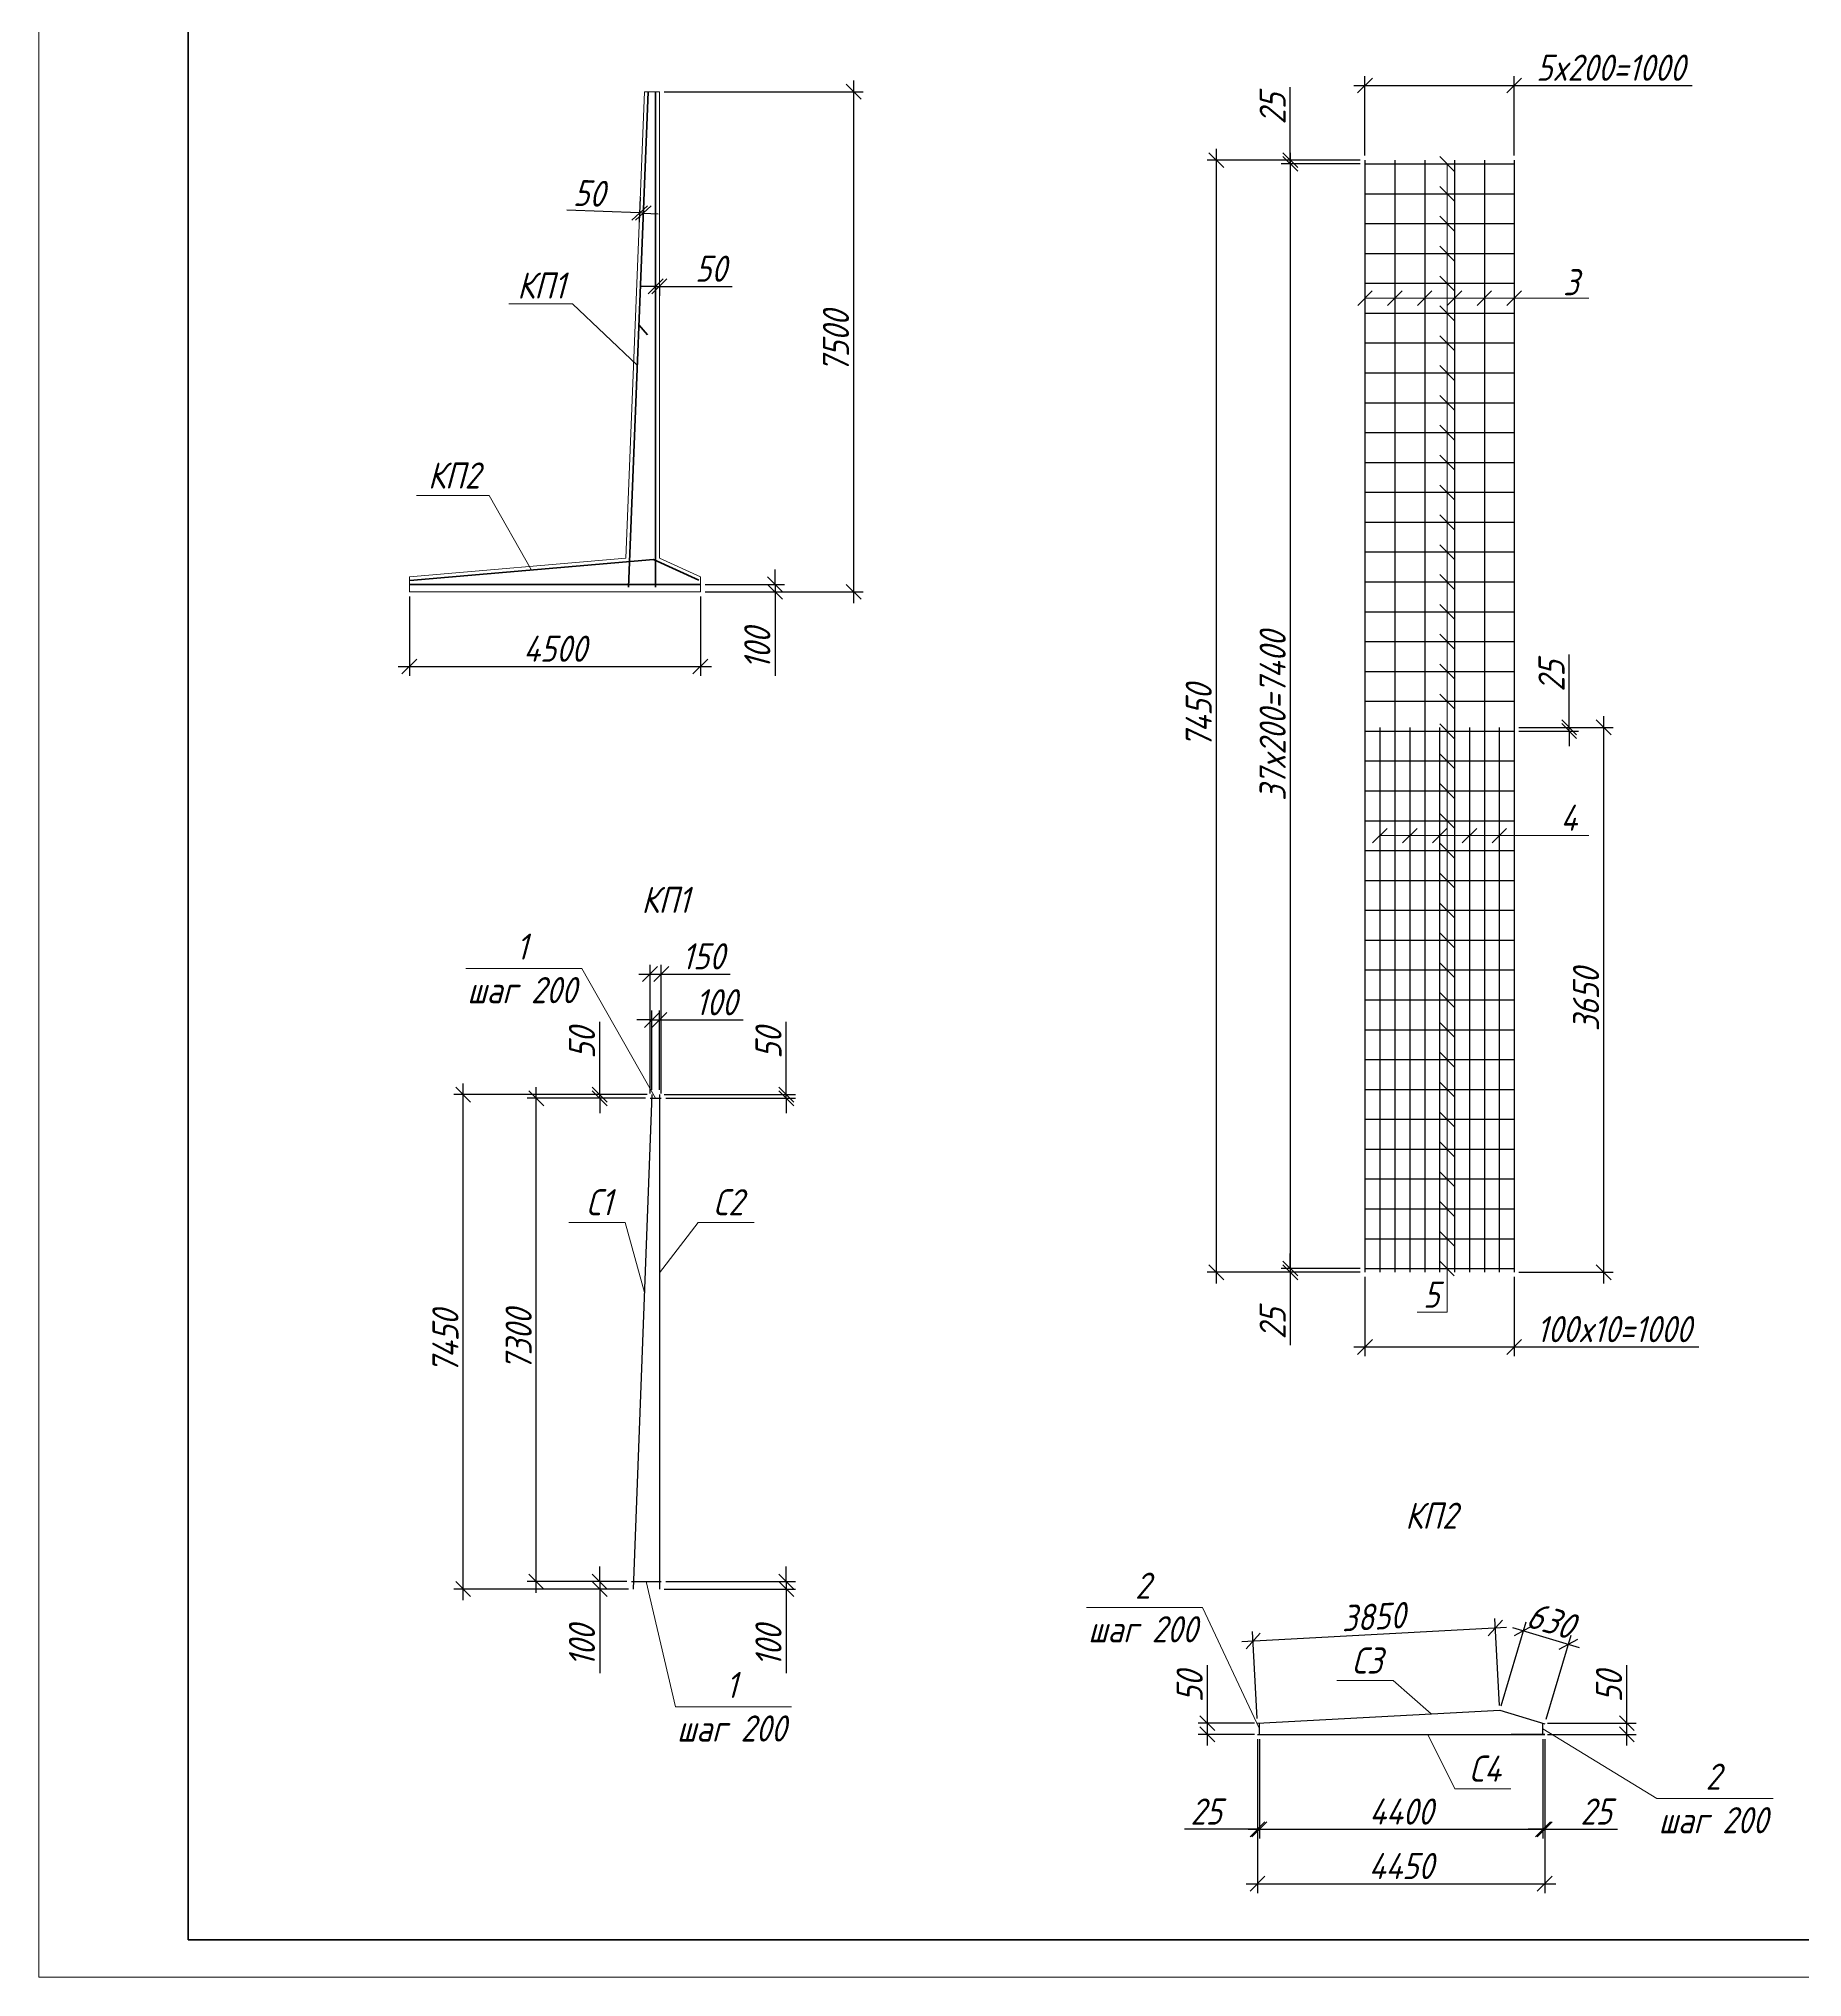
# Model space of a CAD drawing. Header units: millimetres. Extents: x -1004 to 900128, y -352756 to 107728.
# Drawn here: x 420851 to 444483, y 3717 to 29688 of the extents above; entities that cross this region are included whole.
import ezdxf

# ---------------------------------------------------------------- set-up
doc = ezdxf.new("R2010")
doc.units = ezdxf.units.MM
for name, color, linetype, lineweight in [('basic', 95, 'Continuous', 30), ('frame', 173, 'Continuous', 40), ('size', 45, 'Continuous', 20), ('text', 13, 'Continuous', 20), ('thick', 42, 'Continuous', 35), ('thin', 153, 'Continuous', 18)]:
    doc.layers.add(name, color=color, linetype=linetype, lineweight=lineweight)
doc.styles.add('Structures', font='isocpeur.ttf', dxfattribs={"width": 0.85, "oblique": 15})
doc.dimstyles.new('structures 3.5', dxfattribs={"dimtxt": 3.5, "dimasz": 2, "dimexe": 1.25, "dimexo": 0.625, "dimtad": 1, "dimtxsty": 'Structures', "dimblk": 'OBLIQUE', "dimcen": 2.5, "dimdle": 1.5, "dimadec": 0, "dimazin": 0, "dimtfac": 1, "dimtmove": 0, "dimatfit": 3, "dimfxl": 1, "dimarcsym": 0})
doc.dimstyles.new('structures 3.5 50', dxfattribs={"dimtxt": 3.5, "dimasz": 2, "dimexe": 1.25, "dimexo": 0.625, "dimtad": 1, "dimlfac": 0.5, "dimtxsty": 'Structures', "dimblk": 'OBLIQUE', "dimcen": 2.5, "dimdle": 1.5, "dimadec": 0, "dimazin": 0, "dimtfac": 1, "dimtmove": 0, "dimatfit": 3, "dimfxl": 1, "dimarcsym": 0})

# ---------------------------------------------------------------- blocks, each defined once
blk = doc.blocks.new('_Oblique')
at = {"color": 0, "linetype": 'ByBlock', "lineweight": -2}
blk.add_line((-0.5, -0.5), (0.5, 0.5), dxfattribs=at)
blk = doc.blocks.new('*D658')
at = {"layer": 'Defpoints', "color": 0, "transparency": 16777216}
for p in [(425818, 22278), (429718, 22278), (429718, 21278)]:
    blk.add_point(p, dxfattribs=at)
at = {"layer": 'size', "color": 0, "lineweight": -2, "transparency": 16777216}
for p, q in [((425818, 22216), (425818, 21153)), ((429718, 22216), (429718, 21153)), ((425668, 21278), (429868, 21278))]:
    blk.add_line(p, q, dxfattribs=at)
at = {"layer": 'size', "color": 0, "lineweight": -2, "transparency": 16777216, "xscale": 200, "yscale": 200, "zscale": 200, "rotation": 180}
blk.add_blockref('_Oblique', (425818, 21278), dxfattribs=at)
at = {"layer": 'size', "color": 0, "lineweight": -2, "transparency": 16777216, "xscale": 200, "yscale": 200, "zscale": 200}
blk.add_blockref('_Oblique', (429718, 21278), dxfattribs=at)
at = {"layer": 'size', "color": 0, "transparency": 16777216, "insert": (427768, 21516), "char_height": 350, "attachment_point": 5, "style": 'Structures'}
blk.add_mtext('4500', dxfattribs=at)
blk = doc.blocks.new('*D659')
at = {"layer": 'Defpoints', "color": 0, "transparency": 16777216}
for p in [(428914, 27630), (428964, 27628), (428903, 27354)]:
    blk.add_point(p, dxfattribs=at)
at = {"layer": 'size', "color": 0, "lineweight": -2, "transparency": 16777216}
for p, q in [((428911, 27568), (428898, 27229)), ((428961, 27566), (428948, 27227)), ((428903, 27354), (427928, 27393)), ((428953, 27352), (428903, 27354)), ((428953, 27352), (429153, 27344))]:
    blk.add_line(p, q, dxfattribs=at)
at = {"layer": 'size', "color": 0, "lineweight": -2, "transparency": 16777216, "xscale": 200, "yscale": 200, "zscale": 200}
for p, rotation in [((428903, 27354), 357.7093899573621), ((428953, 27352), 177.7093899573621)]:
    blk.add_blockref('_Oblique', p, dxfattribs=dict(at, rotation=rotation))
at = {"layer": 'size', "color": 0, "transparency": 16777216, "insert": (428225, 27618), "char_height": 350, "attachment_point": 5, "rotation": 357.7094, "style": 'Structures'}
blk.add_mtext('50', dxfattribs=at)
blk = doc.blocks.new('*D660')
at = {"layer": 'Defpoints', "color": 0, "transparency": 16777216}
for p in [(429718, 22378), (429718, 22278), (430718, 22278)]:
    blk.add_point(p, dxfattribs=at)
at = {"layer": 'size', "color": 0, "lineweight": -2, "transparency": 16777216}
for p, q in [((429780, 22378), (430843, 22378)), ((430718, 22378), (430718, 22578)), ((430718, 22378), (430718, 22278)), ((429780, 22278), (430843, 22278)), ((430718, 22278), (430718, 21154))]:
    blk.add_line(p, q, dxfattribs=at)
at = {"layer": 'size', "color": 0, "lineweight": -2, "transparency": 16777216, "xscale": 200, "yscale": 200, "zscale": 200}
for p, rotation in [((430718, 22378), 270), ((430718, 22278), 90)]:
    blk.add_blockref('_Oblique', p, dxfattribs=dict(at, rotation=rotation))
at = {"layer": 'size', "color": 0, "transparency": 16777216, "insert": (430480, 21516), "char_height": 350, "attachment_point": 5, "rotation": 90, "style": 'Structures'}
blk.add_mtext('100', dxfattribs=at)
blk = doc.blocks.new('*D661')
at = {"layer": 'Defpoints', "color": 0, "transparency": 16777216}
for p in [(429168, 28978), (431772, 28978), (429718, 22278)]:
    blk.add_point(p, dxfattribs=at)
at = {"layer": 'size', "color": 0, "lineweight": -2, "transparency": 16777216}
for p, q in [((431772, 22128), (431772, 29128)), ((429230, 28978), (431897, 28978)), ((429780, 22278), (431897, 22278))]:
    blk.add_line(p, q, dxfattribs=at)
at = {"layer": 'size', "color": 0, "lineweight": -2, "transparency": 16777216, "xscale": 200, "yscale": 200, "zscale": 200}
for p, rotation in [((431772, 28978), 90), ((431772, 22278), 270)]:
    blk.add_blockref('_Oblique', p, dxfattribs=dict(at, rotation=rotation))
at = {"layer": 'size', "color": 0, "transparency": 16777216, "insert": (431534, 25628), "char_height": 350, "attachment_point": 5, "rotation": 90, "style": 'Structures'}
blk.add_mtext('7500', dxfattribs=at)
blk = doc.blocks.new('*D662')
at = {"layer": 'Defpoints', "color": 0, "transparency": 16777216}
for p in [(429118, 26446), (429168, 26446), (429168, 26370)]:
    blk.add_point(p, dxfattribs=at)
at = {"layer": 'size', "color": 0, "lineweight": -2, "transparency": 16777216}
for p, q in [((429118, 26370), (428918, 26370)), ((429118, 26384), (429118, 26245)), ((429118, 26370), (429168, 26370)), ((429168, 26384), (429168, 26245)), ((429168, 26370), (430144, 26370))]:
    blk.add_line(p, q, dxfattribs=at)
at = {"layer": 'size', "color": 0, "lineweight": -2, "transparency": 16777216, "xscale": 200, "yscale": 200, "zscale": 200}
blk.add_blockref('_Oblique', (429118, 26370), dxfattribs=at)
at = {"layer": 'size', "color": 0, "lineweight": -2, "transparency": 16777216, "xscale": 200, "yscale": 200, "zscale": 200, "rotation": 180}
blk.add_blockref('_Oblique', (429168, 26370), dxfattribs=at)
at = {"layer": 'size', "color": 0, "transparency": 16777216, "insert": (429856, 26607), "char_height": 350, "attachment_point": 5, "style": 'Structures'}
blk.add_mtext('50', dxfattribs=at)
blk = doc.blocks.new('*D663')
at = {"layer": 'Defpoints', "color": 0, "transparency": 16777216}
for p in [(429193, 17157), (429043, 15493), (429193, 15493)]:
    blk.add_point(p, dxfattribs=at)
at = {"layer": 'size', "color": 0, "lineweight": -2, "transparency": 16777216}
for p, q in [((428893, 17157), (429193, 17157)), ((429043, 15555), (429043, 17282)), ((429193, 15555), (429193, 17282)), ((429193, 17157), (430117, 17157))]:
    blk.add_line(p, q, dxfattribs=at)
at = {"layer": 'size', "color": 0, "lineweight": -2, "transparency": 16777216, "xscale": 200, "yscale": 200, "zscale": 200, "rotation": 180}
blk.add_blockref('_Oblique', (429043, 17157), dxfattribs=at)
at = {"layer": 'size', "color": 0, "lineweight": -2, "transparency": 16777216, "xscale": 200, "yscale": 200, "zscale": 200}
blk.add_blockref('_Oblique', (429193, 17157), dxfattribs=at)
at = {"layer": 'size', "color": 0, "transparency": 16777216, "insert": (429755, 17395), "char_height": 350, "attachment_point": 5, "style": 'Structures'}
blk.add_mtext('150', dxfattribs=at)
blk = doc.blocks.new('*D664')
at = {"layer": 'Defpoints', "color": 0, "transparency": 16777216}
for p in [(428368, 15543), (429043, 15493), (429068, 15543)]:
    blk.add_point(p, dxfattribs=at)
at = {"layer": 'size', "color": 0, "lineweight": -2, "transparency": 16777216}
for p, q in [((428368, 15543), (428368, 16518)), ((429005, 15543), (428243, 15543)), ((428980, 15493), (428243, 15493)), ((428368, 15493), (428368, 15543)), ((428368, 15493), (428368, 15293))]:
    blk.add_line(p, q, dxfattribs=at)
at = {"layer": 'size', "color": 0, "lineweight": -2, "transparency": 16777216, "xscale": 200, "yscale": 200, "zscale": 200}
for p, rotation in [((428368, 15543), 270), ((428368, 15493), 90)]:
    blk.add_blockref('_Oblique', p, dxfattribs=dict(at, rotation=rotation))
at = {"layer": 'size', "color": 0, "transparency": 16777216, "insert": (428130, 16231), "char_height": 350, "attachment_point": 5, "rotation": 90, "style": 'Structures'}
blk.add_mtext('50', dxfattribs=at)
blk = doc.blocks.new('*D665')
at = {"layer": 'Defpoints', "color": 0, "transparency": 16777216}
for p in [(429168, 15543), (429193, 15493), (430868, 15543)]:
    blk.add_point(p, dxfattribs=at)
at = {"layer": 'size', "color": 0, "lineweight": -2, "transparency": 16777216}
for p, q in [((430868, 15543), (430868, 16518)), ((429230, 15543), (430993, 15543)), ((429255, 15493), (430993, 15493)), ((430868, 15493), (430868, 15543)), ((430868, 15493), (430868, 15293))]:
    blk.add_line(p, q, dxfattribs=at)
at = {"layer": 'size', "color": 0, "lineweight": -2, "transparency": 16777216, "xscale": 200, "yscale": 200, "zscale": 200}
for p, rotation in [((430868, 15543), 270), ((430868, 15493), 90)]:
    blk.add_blockref('_Oblique', p, dxfattribs=dict(at, rotation=rotation))
at = {"layer": 'size', "color": 0, "transparency": 16777216, "insert": (430630, 16231), "char_height": 350, "attachment_point": 5, "rotation": 90, "style": 'Structures'}
blk.add_mtext('50', dxfattribs=at)
blk = doc.blocks.new('*D666')
at = {"layer": 'Defpoints', "color": 0, "transparency": 16777216}
for p in [(429168, 16543), (429068, 15543), (429168, 15543)]:
    blk.add_point(p, dxfattribs=at)
at = {"layer": 'size', "color": 0, "lineweight": -2, "transparency": 16777216}
for p, q in [((429068, 15605), (429068, 16668)), ((429168, 15605), (429168, 16668)), ((429068, 16543), (428868, 16543)), ((429068, 16543), (429168, 16543)), ((429168, 16543), (430292, 16543))]:
    blk.add_line(p, q, dxfattribs=at)
at = {"layer": 'size', "color": 0, "lineweight": -2, "transparency": 16777216, "xscale": 200, "yscale": 200, "zscale": 200}
blk.add_blockref('_Oblique', (429068, 16543), dxfattribs=at)
at = {"layer": 'size', "color": 0, "lineweight": -2, "transparency": 16777216, "xscale": 200, "yscale": 200, "zscale": 200, "rotation": 180}
blk.add_blockref('_Oblique', (429168, 16543), dxfattribs=at)
at = {"layer": 'size', "color": 0, "transparency": 16777216, "insert": (429930, 16780), "char_height": 350, "attachment_point": 5, "style": 'Structures'}
blk.add_mtext('100', dxfattribs=at)
blk = doc.blocks.new('*D667')
at = {"layer": 'Defpoints', "color": 0, "transparency": 16777216}
for p in [(428368, 8918), (428793, 9018), (428818, 8918)]:
    blk.add_point(p, dxfattribs=at)
at = {"layer": 'size', "color": 0, "lineweight": -2, "transparency": 16777216}
for p, q in [((428368, 9018), (428368, 9218)), ((428730, 9018), (428243, 9018)), ((428755, 8918), (428243, 8918)), ((428368, 9018), (428368, 8918)), ((428368, 8918), (428368, 7793))]:
    blk.add_line(p, q, dxfattribs=at)
at = {"layer": 'size', "color": 0, "lineweight": -2, "transparency": 16777216, "xscale": 200, "yscale": 200, "zscale": 200}
for p, rotation in [((428368, 9018), 270), ((428368, 8918), 90)]:
    blk.add_blockref('_Oblique', p, dxfattribs=dict(at, rotation=rotation))
at = {"layer": 'size', "color": 0, "transparency": 16777216, "insert": (428130, 8155), "char_height": 350, "attachment_point": 5, "rotation": 90, "style": 'Structures'}
blk.add_mtext('100', dxfattribs=at)
blk = doc.blocks.new('*D668')
at = {"layer": 'Defpoints', "color": 0, "transparency": 16777216}
for p in [(429168, 8918), (429193, 9018), (430868, 8918)]:
    blk.add_point(p, dxfattribs=at)
at = {"layer": 'size', "color": 0, "lineweight": -2, "transparency": 16777216}
for p, q in [((430868, 9018), (430868, 9218)), ((429230, 8918), (430993, 8918)), ((429255, 9018), (430993, 9018)), ((430868, 9018), (430868, 8918)), ((430868, 8918), (430868, 7793))]:
    blk.add_line(p, q, dxfattribs=at)
at = {"layer": 'size', "color": 0, "lineweight": -2, "transparency": 16777216, "xscale": 200, "yscale": 200, "zscale": 200}
for p, rotation in [((430868, 9018), 270), ((430868, 8918), 90)]:
    blk.add_blockref('_Oblique', p, dxfattribs=dict(at, rotation=rotation))
at = {"layer": 'size', "color": 0, "transparency": 16777216, "insert": (430630, 8155), "char_height": 350, "attachment_point": 5, "rotation": 90, "style": 'Structures'}
blk.add_mtext('100', dxfattribs=at)
blk = doc.blocks.new('*D669')
at = {"layer": 'Defpoints', "color": 0, "transparency": 16777216}
for p in [(427519, 15493), (429043, 15493), (428793, 9018)]:
    blk.add_point(p, dxfattribs=at)
at = {"layer": 'size', "color": 0, "lineweight": -2, "transparency": 16777216}
for p, q in [((427519, 8868), (427519, 15643)), ((428980, 15493), (427394, 15493)), ((428730, 9018), (427394, 9018))]:
    blk.add_line(p, q, dxfattribs=at)
at = {"layer": 'size', "color": 0, "lineweight": -2, "transparency": 16777216, "xscale": 200, "yscale": 200, "zscale": 200}
for p, rotation in [((427519, 15493), 90), ((427519, 9018), 270)]:
    blk.add_blockref('_Oblique', p, dxfattribs=dict(at, rotation=rotation))
at = {"layer": 'size', "color": 0, "transparency": 16777216, "insert": (427282, 12255), "char_height": 350, "attachment_point": 5, "rotation": 90, "style": 'Structures'}
blk.add_mtext('7300', dxfattribs=at)
blk = doc.blocks.new('*D670')
at = {"layer": 'Defpoints', "color": 0, "transparency": 16777216}
for p in [(426539, 15543), (429068, 15543), (428818, 8918)]:
    blk.add_point(p, dxfattribs=at)
at = {"layer": 'size', "color": 0, "lineweight": -2, "transparency": 16777216}
for p, q in [((426539, 8768), (426539, 15693)), ((429005, 15543), (426414, 15543)), ((428755, 8918), (426414, 8918))]:
    blk.add_line(p, q, dxfattribs=at)
at = {"layer": 'size', "color": 0, "lineweight": -2, "transparency": 16777216, "xscale": 200, "yscale": 200, "zscale": 200}
for p, rotation in [((426539, 15543), 90), ((426539, 8918), 270)]:
    blk.add_blockref('_Oblique', p, dxfattribs=dict(at, rotation=rotation))
at = {"layer": 'size', "color": 0, "transparency": 16777216, "insert": (426301, 12230), "char_height": 350, "attachment_point": 5, "rotation": 90, "style": 'Structures'}
blk.add_mtext('7450', dxfattribs=at)
blk = doc.blocks.new('*D649')
at = {"layer": 'Defpoints', "color": 0, "transparency": 16777216}
for p in [(440370, 8397), (440429, 7293), (437184, 7120)]:
    blk.add_point(p, dxfattribs=at)
at = {"layer": 'size', "color": 0, "lineweight": -2, "transparency": 16777216}
for p, q in [((436975, 8215), (440520, 8405)), ((437180, 7182), (437118, 8348)), ((440426, 7356), (440363, 8522))]:
    blk.add_line(p, q, dxfattribs=at)
at = {"layer": 'size', "color": 0, "lineweight": -2, "transparency": 16777216, "xscale": 200, "yscale": 200, "zscale": 200}
for p, rotation in [((437125, 8223), 183.0603679133699), ((440370, 8397), 3.060367913369876)]:
    blk.add_blockref('_Oblique', p, dxfattribs=dict(at, rotation=rotation))
at = {"layer": 'size', "color": 0, "transparency": 16777216, "insert": (438735, 8547), "char_height": 350, "attachment_point": 5, "rotation": 3.0604, "style": 'Structures'}
blk.add_mtext('3850', dxfattribs=at)
blk = doc.blocks.new('*D650')
at = {"layer": 'Defpoints', "color": 0, "transparency": 16777216}
for p in [(441350, 8179), (440429, 7293), (441033, 7114)]:
    blk.add_point(p, dxfattribs=at)
at = {"layer": 'size', "color": 0, "lineweight": -2, "transparency": 16777216}
for p, q in [((440447, 7353), (440782, 8478)), ((440602, 8401), (441494, 8136)), ((441051, 7173), (441385, 8298))]:
    blk.add_line(p, q, dxfattribs=at)
at = {"layer": 'size', "color": 0, "lineweight": -2, "transparency": 16777216, "xscale": 200, "yscale": 200, "zscale": 200}
for p, rotation in [((440746, 8358), 163.4311708203997), ((441350, 8179), 343.4311708203997)]:
    blk.add_blockref('_Oblique', p, dxfattribs=dict(at, rotation=rotation))
at = {"layer": 'size', "color": 0, "transparency": 16777216, "insert": (441116, 8496), "char_height": 350, "attachment_point": 5, "rotation": 343.4312, "style": 'Structures'}
blk.add_mtext('630', dxfattribs=at)
blk = doc.blocks.new('*D651')
at = {"layer": 'Defpoints', "color": 0, "transparency": 16777216}
for p in [(437208, 6971), (441008, 6971), (441008, 5700)]:
    blk.add_point(p, dxfattribs=at)
at = {"layer": 'size', "color": 0, "lineweight": -2, "transparency": 16777216}
for p, q in [((437208, 6908), (437208, 5575)), ((441008, 6908), (441008, 5575)), ((437058, 5700), (441158, 5700))]:
    blk.add_line(p, q, dxfattribs=at)
at = {"layer": 'size', "color": 0, "lineweight": -2, "transparency": 16777216, "xscale": 200, "yscale": 200, "zscale": 200, "rotation": 180}
blk.add_blockref('_Oblique', (437208, 5700), dxfattribs=at)
at = {"layer": 'size', "color": 0, "lineweight": -2, "transparency": 16777216, "xscale": 200, "yscale": 200, "zscale": 200}
blk.add_blockref('_Oblique', (441008, 5700), dxfattribs=at)
at = {"layer": 'size', "color": 0, "transparency": 16777216, "insert": (439108, 5937), "char_height": 350, "attachment_point": 5, "style": 'Structures'}
blk.add_mtext('4400', dxfattribs=at)
blk = doc.blocks.new('*D652')
at = {"layer": 'Defpoints', "color": 0, "transparency": 16777216}
for p in [(441008, 6971), (441033, 6971), (441033, 5700)]:
    blk.add_point(p, dxfattribs=at)
at = {"layer": 'size', "color": 0, "lineweight": -2, "transparency": 16777216}
for p, q in [((441008, 6908), (441008, 5575)), ((441033, 6908), (441033, 5575)), ((441008, 5700), (440808, 5700)), ((441008, 5700), (441033, 5700)), ((441033, 5700), (442009, 5700))]:
    blk.add_line(p, q, dxfattribs=at)
at = {"layer": 'size', "color": 0, "lineweight": -2, "transparency": 16777216, "xscale": 200, "yscale": 200, "zscale": 200}
blk.add_blockref('_Oblique', (441008, 5700), dxfattribs=at)
at = {"layer": 'size', "color": 0, "lineweight": -2, "transparency": 16777216, "xscale": 200, "yscale": 200, "zscale": 200, "rotation": 180}
blk.add_blockref('_Oblique', (441033, 5700), dxfattribs=at)
at = {"layer": 'size', "color": 0, "transparency": 16777216, "insert": (441721, 5937), "char_height": 350, "attachment_point": 5, "style": 'Structures'}
blk.add_mtext('25', dxfattribs=at)
blk = doc.blocks.new('*D653')
at = {"layer": 'Defpoints', "color": 0, "transparency": 16777216}
for p in [(437183, 6971), (437208, 6971), (437183, 5700)]:
    blk.add_point(p, dxfattribs=at)
at = {"layer": 'size', "color": 0, "lineweight": -2, "transparency": 16777216}
for p, q in [((437183, 6908), (437183, 5575)), ((437208, 6908), (437208, 5575)), ((437183, 5700), (436207, 5700)), ((437208, 5700), (437183, 5700)), ((437208, 5700), (437408, 5700))]:
    blk.add_line(p, q, dxfattribs=at)
at = {"layer": 'size', "color": 0, "lineweight": -2, "transparency": 16777216, "xscale": 200, "yscale": 200, "zscale": 200}
blk.add_blockref('_Oblique', (437183, 5700), dxfattribs=at)
at = {"layer": 'size', "color": 0, "lineweight": -2, "transparency": 16777216, "xscale": 200, "yscale": 200, "zscale": 200, "rotation": 180}
blk.add_blockref('_Oblique', (437208, 5700), dxfattribs=at)
at = {"layer": 'size', "color": 0, "transparency": 16777216, "insert": (436495, 5937), "char_height": 350, "attachment_point": 5, "style": 'Structures'}
blk.add_mtext('25', dxfattribs=at)
blk = doc.blocks.new('*D654')
at = {"layer": 'Defpoints', "color": 0, "transparency": 16777216}
for p in [(437183, 6971), (441033, 6971), (441033, 4969)]:
    blk.add_point(p, dxfattribs=at)
at = {"layer": 'size', "color": 0, "lineweight": -2, "transparency": 16777216}
for p, q in [((437183, 6908), (437183, 4844)), ((441033, 6908), (441033, 4844)), ((437033, 4969), (441183, 4969))]:
    blk.add_line(p, q, dxfattribs=at)
at = {"layer": 'size', "color": 0, "lineweight": -2, "transparency": 16777216, "xscale": 200, "yscale": 200, "zscale": 200, "rotation": 180}
blk.add_blockref('_Oblique', (437183, 4969), dxfattribs=at)
at = {"layer": 'size', "color": 0, "lineweight": -2, "transparency": 16777216, "xscale": 200, "yscale": 200, "zscale": 200}
blk.add_blockref('_Oblique', (441033, 4969), dxfattribs=at)
at = {"layer": 'size', "color": 0, "transparency": 16777216, "insert": (439108, 5207), "char_height": 350, "attachment_point": 5, "style": 'Structures'}
blk.add_mtext('4450', dxfattribs=at)
blk = doc.blocks.new('*D655')
at = {"layer": 'Defpoints', "color": 0, "transparency": 16777216}
for p in [(436511, 7121), (437208, 7121), (437208, 6971)]:
    blk.add_point(p, dxfattribs=at)
at = {"layer": 'size', "color": 0, "lineweight": -2, "transparency": 16777216}
for p, q in [((436511, 7121), (436511, 7897)), ((437145, 7121), (436386, 7121)), ((436511, 6821), (436511, 7121)), ((437145, 6971), (436386, 6971))]:
    blk.add_line(p, q, dxfattribs=at)
at = {"layer": 'size', "color": 0, "lineweight": -2, "transparency": 16777216, "xscale": 200, "yscale": 200, "zscale": 200}
for p, rotation in [((436511, 7121), 90), ((436511, 6971), 270)]:
    blk.add_blockref('_Oblique', p, dxfattribs=dict(at, rotation=rotation))
at = {"layer": 'size', "color": 0, "transparency": 16777216, "insert": (436274, 7609), "char_height": 350, "attachment_point": 5, "rotation": 90, "style": 'Structures'}
blk.add_mtext('50', dxfattribs=at)
blk = doc.blocks.new('*D656')
at = {"layer": 'Defpoints', "color": 0, "transparency": 16777216}
for p in [(441008, 7121), (442132, 7121), (441008, 6971)]:
    blk.add_point(p, dxfattribs=at)
at = {"layer": 'size', "color": 0, "lineweight": -2, "transparency": 16777216}
for p, q in [((442132, 7121), (442132, 7897)), ((441070, 7121), (442257, 7121)), ((442132, 6821), (442132, 7121)), ((441070, 6971), (442257, 6971))]:
    blk.add_line(p, q, dxfattribs=at)
at = {"layer": 'size', "color": 0, "lineweight": -2, "transparency": 16777216, "xscale": 200, "yscale": 200, "zscale": 200}
for p, rotation in [((442132, 7121), 90), ((442132, 6971), 270)]:
    blk.add_blockref('_Oblique', p, dxfattribs=dict(at, rotation=rotation))
at = {"layer": 'size', "color": 0, "transparency": 16777216, "insert": (441894, 7609), "char_height": 350, "attachment_point": 5, "rotation": 90, "style": 'Structures'}
blk.add_mtext('50', dxfattribs=at)
blk = doc.blocks.new('*D671')
at = {"layer": 'Defpoints', "color": 0, "transparency": 16777216}
for p in [(438623, 28012), (437623, 13212), (438623, 13212)]:
    blk.add_point(p, dxfattribs=at)
at = {"layer": 'size', "color": 0, "lineweight": -2, "transparency": 16777216}
for p, q in [((437623, 28162), (437623, 13062)), ((438561, 28012), (437498, 28012)), ((438561, 13212), (437498, 13212))]:
    blk.add_line(p, q, dxfattribs=at)
at = {"layer": 'size', "color": 0, "lineweight": -2, "transparency": 16777216, "xscale": 200, "yscale": 200, "zscale": 200}
for p, rotation in [((437623, 28012), 90), ((437623, 13212), 270)]:
    blk.add_blockref('_Oblique', p, dxfattribs=dict(at, rotation=rotation))
at = {"layer": 'size', "color": 0, "transparency": 16777216, "insert": (437386, 20612), "char_height": 350, "attachment_point": 5, "rotation": 90, "style": 'Structures'}
blk.add_mtext('37x200=7400', dxfattribs=at)
blk = doc.blocks.new('*D672')
at = {"layer": 'Defpoints', "color": 0, "transparency": 16777216}
for p in [(437623, 28062), (438623, 28062), (438623, 28012)]:
    blk.add_point(p, dxfattribs=at)
at = {"layer": 'size', "color": 0, "lineweight": -2, "transparency": 16777216}
for p, q in [((437623, 28062), (437623, 29038)), ((438561, 28062), (437498, 28062)), ((437623, 28012), (437623, 28062)), ((438561, 28012), (437498, 28012)), ((437623, 28012), (437623, 27812))]:
    blk.add_line(p, q, dxfattribs=at)
at = {"layer": 'size', "color": 0, "lineweight": -2, "transparency": 16777216, "xscale": 200, "yscale": 200, "zscale": 200}
for p, rotation in [((437623, 28062), 270), ((437623, 28012), 90)]:
    blk.add_blockref('_Oblique', p, dxfattribs=dict(at, rotation=rotation))
at = {"layer": 'size', "color": 0, "transparency": 16777216, "insert": (437386, 28750), "char_height": 350, "attachment_point": 5, "rotation": 90, "style": 'Structures'}
blk.add_mtext('25', dxfattribs=at)
blk = doc.blocks.new('*D673')
at = {"layer": 'Defpoints', "color": 0, "transparency": 16777216}
for p in [(437623, 13162), (438623, 13212), (438623, 13162)]:
    blk.add_point(p, dxfattribs=at)
at = {"layer": 'size', "color": 0, "lineweight": -2, "transparency": 16777216}
for p, q in [((437623, 13212), (437623, 13412)), ((438561, 13212), (437498, 13212)), ((438561, 13162), (437498, 13162)), ((437623, 13212), (437623, 13162)), ((437623, 13162), (437623, 12186))]:
    blk.add_line(p, q, dxfattribs=at)
at = {"layer": 'size', "color": 0, "lineweight": -2, "transparency": 16777216, "xscale": 200, "yscale": 200, "zscale": 200}
for p, rotation in [((437623, 13212), 270), ((437623, 13162), 90)]:
    blk.add_blockref('_Oblique', p, dxfattribs=dict(at, rotation=rotation))
at = {"layer": 'size', "color": 0, "transparency": 16777216, "insert": (437386, 12474), "char_height": 350, "attachment_point": 5, "rotation": 90, "style": 'Structures'}
blk.add_mtext('25', dxfattribs=at)
blk = doc.blocks.new('*D674')
at = {"layer": 'Defpoints', "color": 0, "transparency": 16777216}
for p in [(436633, 28062), (438623, 28062), (438623, 13162)]:
    blk.add_point(p, dxfattribs=at)
at = {"layer": 'size', "color": 0, "lineweight": -2, "transparency": 16777216}
for p, q in [((438561, 28062), (436508, 28062)), ((436633, 13012), (436633, 28212)), ((438561, 13162), (436508, 13162))]:
    blk.add_line(p, q, dxfattribs=at)
at = {"layer": 'size', "color": 0, "lineweight": -2, "transparency": 16777216, "xscale": 200, "yscale": 200, "zscale": 200}
for p, rotation in [((436633, 28062), 90), ((436633, 13162), 270)]:
    blk.add_blockref('_Oblique', p, dxfattribs=dict(at, rotation=rotation))
at = {"layer": 'size', "color": 0, "transparency": 16777216, "insert": (436396, 20612), "char_height": 350, "attachment_point": 5, "rotation": 90, "style": 'Structures'}
blk.add_mtext('7450', dxfattribs=at)
blk = doc.blocks.new('*D675')
at = {"layer": 'Defpoints', "color": 0, "transparency": 16777216}
for p in [(440623, 20462), (441823, 20462), (440623, 13162)]:
    blk.add_point(p, dxfattribs=at)
at = {"layer": 'size', "color": 0, "lineweight": -2, "transparency": 16777216}
for p, q in [((441823, 13012), (441823, 20612)), ((440686, 20462), (441948, 20462)), ((440686, 13162), (441948, 13162))]:
    blk.add_line(p, q, dxfattribs=at)
at = {"layer": 'size', "color": 0, "lineweight": -2, "transparency": 16777216, "xscale": 200, "yscale": 200, "zscale": 200}
for p, rotation in [((441823, 20462), 90), ((441823, 13162), 270)]:
    blk.add_blockref('_Oblique', p, dxfattribs=dict(at, rotation=rotation))
at = {"layer": 'size', "color": 0, "transparency": 16777216, "insert": (441586, 16812), "char_height": 350, "attachment_point": 5, "rotation": 90, "style": 'Structures'}
blk.add_mtext('3650', dxfattribs=at)
blk = doc.blocks.new('*D676')
at = {"layer": 'Defpoints', "color": 0, "transparency": 16777216}
for p in [(440623, 20462), (440623, 20412), (441360, 20462)]:
    blk.add_point(p, dxfattribs=at)
at = {"layer": 'size', "color": 0, "lineweight": -2, "transparency": 16777216}
for p, q in [((441360, 20462), (441360, 21438)), ((440686, 20462), (441485, 20462)), ((440686, 20412), (441485, 20412)), ((441360, 20412), (441360, 20462)), ((441360, 20412), (441360, 20212))]:
    blk.add_line(p, q, dxfattribs=at)
at = {"layer": 'size', "color": 0, "lineweight": -2, "transparency": 16777216, "xscale": 200, "yscale": 200, "zscale": 200}
for p, rotation in [((441360, 20462), 270), ((441360, 20412), 90)]:
    blk.add_blockref('_Oblique', p, dxfattribs=dict(at, rotation=rotation))
at = {"layer": 'size', "color": 0, "transparency": 16777216, "insert": (441123, 21150), "char_height": 350, "attachment_point": 5, "rotation": 90, "style": 'Structures'}
blk.add_mtext('25', dxfattribs=at)
blk = doc.blocks.new('*D677')
at = {"layer": 'Defpoints', "color": 0, "transparency": 16777216}
for p in [(440623, 29062), (438623, 28062), (440623, 28062)]:
    blk.add_point(p, dxfattribs=at)
at = {"layer": 'size', "color": 0, "lineweight": -2, "transparency": 16777216}
for p, q in [((438623, 28125), (438623, 29187)), ((440623, 28125), (440623, 29187)), ((438473, 29062), (440623, 29062)), ((440623, 29062), (443006, 29062))]:
    blk.add_line(p, q, dxfattribs=at)
at = {"layer": 'size', "color": 0, "lineweight": -2, "transparency": 16777216, "xscale": 200, "yscale": 200, "zscale": 200, "rotation": 180}
blk.add_blockref('_Oblique', (438623, 29062), dxfattribs=at)
at = {"layer": 'size', "color": 0, "lineweight": -2, "transparency": 16777216, "xscale": 200, "yscale": 200, "zscale": 200}
blk.add_blockref('_Oblique', (440623, 29062), dxfattribs=at)
at = {"layer": 'size', "color": 0, "transparency": 16777216, "insert": (441915, 29300), "char_height": 350, "attachment_point": 5, "style": 'Structures'}
blk.add_mtext('5x200=1000', dxfattribs=at)
blk = doc.blocks.new('*D678')
at = {"layer": 'Defpoints', "color": 0, "transparency": 16777216}
for p in [(438623, 13162), (440623, 13162), (440623, 12162)]:
    blk.add_point(p, dxfattribs=at)
at = {"layer": 'size', "color": 0, "lineweight": -2, "transparency": 16777216}
for p, q in [((438623, 13100), (438623, 12037)), ((440623, 13100), (440623, 12037)), ((438473, 12162), (440623, 12162)), ((440623, 12162), (443095, 12162))]:
    blk.add_line(p, q, dxfattribs=at)
at = {"layer": 'size', "color": 0, "lineweight": -2, "transparency": 16777216, "xscale": 200, "yscale": 200, "zscale": 200, "rotation": 180}
blk.add_blockref('_Oblique', (438623, 12162), dxfattribs=at)
at = {"layer": 'size', "color": 0, "lineweight": -2, "transparency": 16777216, "xscale": 200, "yscale": 200, "zscale": 200}
blk.add_blockref('_Oblique', (440623, 12162), dxfattribs=at)
at = {"layer": 'size', "color": 0, "transparency": 16777216, "insert": (441959, 12400), "char_height": 350, "attachment_point": 5, "style": 'Structures'}
blk.add_mtext('100x10=1000', dxfattribs=at)
blk = doc.blocks.new('*U626')
at = {"layer": 'thin'}
blk.add_line((97, -97), (-97, 97), dxfattribs=at)
blk = doc.blocks.new('*U627')
at = {"layer": 'size', "color": 0, "linetype": 'ByBlock', "lineweight": -2, "transparency": 16777216}
for p in [(0, 14800), (0, 14400), (0, 14000), (0, 13600), (0, 13200), (0, 12800), (0, 12400), (0, 12000), (0, 11600), (0, 11200), (0, 10800), (0, 10400), (0, 10000), (0, 9600), (0, 9200), (0, 8800), (0, 8400), (0, 8000), (0, 7600), (0, 7200), (0, 6800), (0, 6400), (0, 6000), (0, 5600), (0, 5200), (0, 4800), (0, 4400), (0, 4000), (0, 3600), (0, 3200), (0, 2800), (0, 2400), (0, 2000), (0, 1600), (0, 1200), (0, 800), (0, 400), (0, 0)]:
    blk.add_blockref('*U626', p, dxfattribs=at)

msp = doc.modelspace()

# ---------------------------------------------------------------- linework, layer by layer
at = {"layer": 'basic'}
for p, q in [((438623.399, 28062.088), (438623.399, 13162.088)), ((439023.399, 28062.088), (439023.399, 13162.088)), ((439423.399, 28062.088), (439423.399, 13162.088)), ((439823.399, 28062.088), (439823.399, 13162.088)), ((440223.399, 28062.088), (440223.399, 13162.088)), ((440623.399, 28062.088), (440623.399, 13162.088)), ((438623.399, 28012.088), (440623.399, 28012.088)), ((438623.399, 27612.088), (440623.399, 27612.088)), ((438623.399, 27212.088), (440623.399, 27212.088)), ((438623.399, 26812.088), (440623.399, 26812.088)), ((438623.399, 26412.088), (440623.399, 26412.088)), ((438623.399, 26012.088), (440623.399, 26012.088)), ((438623.399, 25612.088), (440623.399, 25612.088)), ((438623.399, 25212.088), (440623.399, 25212.088)), ((438623.399, 24812.088), (440623.399, 24812.088)), ((438623.399, 24412.088), (440623.399, 24412.088)), ((438623.399, 24012.088), (440623.399, 24012.088)), ((438623.399, 23612.088), (440623.399, 23612.088)), ((438623.399, 23212.088), (440623.399, 23212.088)), ((438623.399, 22812.088), (440623.399, 22812.088)), ((438623.399, 22412.088), (440623.399, 22412.088)), ((438623.399, 22012.088), (440623.399, 22012.088)), ((438623.399, 21612.088), (440623.399, 21612.088)), ((438623.399, 21212.088), (440623.399, 21212.088)), ((438623.399, 20812.088), (440623.399, 20812.088)), ((438623.399, 20412.088), (440623.399, 20412.088)), ((438823.399, 20462.088), (438823.399, 13162.088)), ((439223.399, 20462.088), (439223.399, 13162.088)), ((439623.399, 20462.088), (439623.399, 13162.088)), ((440023.399, 20462.088), (440023.399, 13162.088)), ((440423.399, 20462.088), (440423.399, 13162.088)), ((438623.399, 20012.088), (440623.399, 20012.088)), ((438623.399, 19612.088), (440623.399, 19612.088)), ((438623.399, 19212.088), (440623.399, 19212.088)), ((438623.399, 18812.088), (440623.399, 18812.088)), ((438623.399, 18412.088), (440623.399, 18412.088)), ((438623.399, 18012.088), (440623.399, 18012.088)), ((438623.399, 17612.088), (440623.399, 17612.088)), ((438623.399, 17212.088), (440623.399, 17212.088)), ((438623.399, 16812.088), (440623.399, 16812.088)), ((438623.399, 16412.088), (440623.399, 16412.088)), ((438623.399, 16012.088), (440623.399, 16012.088)), ((438623.399, 15612.088), (440623.399, 15612.088)), ((429067.893, 15542.655), (428817.893, 8917.655)), ((429042.893, 15492.655), (429192.893, 15492.655)), ((429167.893, 15542.655), (429167.893, 8917.655)), ((438623.399, 15212.088), (440623.399, 15212.088)), ((438623.399, 14812.088), (440623.399, 14812.088)), ((438623.399, 14412.088), (440623.399, 14412.088)), ((438623.399, 14012.088), (440623.399, 14012.088)), ((438623.399, 13612.088), (440623.399, 13612.088)), ((438623.399, 13212.088), (440623.399, 13212.088)), ((428792.893, 9017.655), (429192.893, 9017.655)), ((437183.617, 7119.646), (440428.982, 7293.157)), ((440428.982, 7293.157), (441032.823, 7113.502)), ((437207.823, 6970.94), (437207.823, 7120.94)), ((441007.823, 6970.94), (441007.823, 7120.94)), ((437182.823, 6970.94), (441032.823, 6970.94)), ((441032.823, 6970.94), (440582.823, 6970.94))]:
    msp.add_line(p, q, dxfattribs=at)
at = {"layer": 'frame'}
for p, q in [((422851.241, 4217.125), (422851.241, 45217.125)), ((479751.241, 4217.125), (422851.241, 4217.125))]:
    msp.add_line(p, q, dxfattribs=at)
at = {"layer": 'thick'}
for p, q in [((429017.853, 28976.397), (428752.354, 22338.917)), ((429117.893, 28978.395), (429117.893, 22338.917)), ((428892.933, 25853.395), (429007.431, 25721.485)), ((425822.187, 22428.58), (429087.393, 22710.063)), ((429697.203, 22432.877), (429087.393, 22710.063)), ((425817.893, 22378.395), (429717.893, 22378.395))]:
    msp.add_line(p, q, dxfattribs=at)
at = {"layer": 'thin'}
for p, q in [((420851.241, 3717.125), (420851.241, 45717.125)), ((428967.893, 28978.395), (428717.893, 22728.395)), ((429167.893, 28978.395), (428967.893, 28978.395)), ((429167.893, 28978.395), (429167.893, 22728.395)), ((439723.399, 28012.088), (439723.399, 12628.533)), ((438526.172, 26114.861), (438720.626, 26309.315)), ((438926.172, 26114.861), (439120.626, 26309.315)), ((439326.172, 26114.861), (439520.626, 26309.315)), ((439726.172, 26114.861), (439920.626, 26309.315)), ((440126.172, 26114.861), (440320.626, 26309.315)), ((440526.172, 26114.861), (440720.626, 26309.315)), ((427148.346, 26136.343), (428002.911, 26136.343)), ((428002.911, 26136.343), (428871.469, 25316.801)), ((438623.399, 26212.088), (441623.399, 26212.088)), ((425912.486, 23566.729), (426887.61, 23566.729)), ((426887.61, 23566.729), (427454.79, 22569.322)), ((425817.893, 22478.395), (428717.893, 22728.395)), ((429717.893, 22478.395), (429167.893, 22728.395)), ((425817.893, 22478.395), (425817.893, 22278.395)), ((429717.893, 22278.395), (429717.893, 22478.395)), ((425817.893, 22278.395), (429717.893, 22278.395)), ((438726.172, 18914.861), (438920.626, 19109.315)), ((438823.399, 19012.088), (441623.399, 19012.088)), ((439126.172, 18914.861), (439320.626, 19109.315)), ((439526.172, 18914.861), (439720.626, 19109.315)), ((439926.172, 18914.861), (440120.626, 19109.315)), ((440326.172, 18914.861), (440520.626, 19109.315)), ((426572.632, 17233.766), (428127.4, 17233.766)), ((428127.4, 17233.766), (429117.893, 15492.655)), ((427956.055, 13830.983), (428709.091, 13830.983)), ((428709.091, 13830.983), (428967.804, 12890.299)), ((429686.264, 13830.983), (429167.893, 13154.391)), ((429686.264, 13830.983), (430439.3, 13830.983)), ((439723.399, 12628.533), (439323.399, 12628.533)), ((429381.843, 7341.721), (428992.893, 9017.655)), ((434892.583, 8670.861), (436447.351, 8670.861)), ((436447.351, 8670.861), (437207.823, 7045.94)), ((438246.492, 7690.561), (438999.528, 7690.561)), ((438999.528, 7690.561), (439510.891, 7244.072)), ((429381.843, 7341.721), (430936.611, 7341.721)), ((442536.451, 6112.865), (441007.823, 7045.94)), ((439826.045, 6242.617), (439467.816, 6970.94)), ((439826.045, 6242.617), (440579.081, 6242.617)), ((442536.451, 6112.865), (444091.219, 6112.865)), ((480251.241, 3717.125), (420851.241, 3717.125))]:
    msp.add_line(p, q, dxfattribs=at)

# ---------------------------------------------------------------- block references
at = {"layer": 'size'}
msp.add_blockref('*U627', (439723.399, 13212.088), dxfattribs=at)

# ---------------------------------------------------------------- texts
at = {"layer": 'text', "char_height": 350, "attachment_point": 5, "style": 'Structures'}
for s, insert, width in [('КП1', (427584.018, 26381.381), 793.67855), ('3', (441382.874, 26426.18), 793.67855), ('КП2', (426414.969, 23836.155), 793.67855), ('4', (441355.245, 19251.409), 793.67855), ('КП1', (429248.976, 18150.86), 793.67855), ('1\\Pшаг 200', (427325.668, 17233.766), 2180.48095), ('С1', (428361.431, 14100.41), 793.67855), ('С2', (430091.64, 14100.41), 793.67855), ('5', (439511.924, 12862.296), 350), ('КП2', (439510.891, 9899.752), 793.67855), ('2\\Pшаг 200', (435645.619, 8670.861), 2180.48095), ('С3', (438651.868, 7959.987), 793.67855), ('1\\Pшаг 200', (430134.879, 7341.721), 2180.48095), ('С4', (440231.421, 6512.044), 793.67855), ('2\\Pшаг 200', (443289.487, 6112.865), 2180.48095)]:
    msp.add_mtext(s, dxfattribs=dict(at, insert=insert, width=width))

# ---------------------------------------------------------------- dimensions: what is measured, and where the dimension line sits
at = {"layer": 'size'}
for base, p1, p2, text, dimstyle, picture, middle in [((440623.399, 29062.088), (438623.399, 28062.088), (440623.399, 28062.088), '5x200=<>', 'structures 3.5 50', '*D677', (441914.54, 29299.588)), ((429717.893, 21278.395), (425817.893, 22278.395), (429717.893, 22278.395), '4500', 'structures 3.5', '*D658', (427767.893, 21515.895)), ((440623.399, 12162.088), (438623.399, 13162.088), (440623.399, 13162.088), '100x10=<>', 'structures 3.5 50', '*D678', (441959.165, 12399.588)), ((441032.823, 4969.031), (437182.823, 6970.94), (441032.823, 6970.94), '4450', 'structures 3.5', '*D654', (439107.823, 5206.531)), ((441007.823, 5699.859), (437207.823, 6970.94), (441007.823, 6970.94), '4400', 'structures 3.5', '*D651', (439107.823, 5937.359))]:
    dim = msp.add_linear_dim(base=base, p1=p1, p2=p2, text=text, dimstyle=dimstyle, dxfattribs=at)
    dim.commit()
    dim.dimension.update_dxf_attribs({"geometry": picture, "text_midpoint": middle})
for base, p1, p2, text, dimstyle, picture, middle in [((431771.967, 28978.395), (429717.893, 22278.395), (429167.893, 28978.395), '7500', 'structures 3.5', '*D661', (431534.467, 25628.395)), ((436633.454, 28062.088), (438623.399, 13162.088), (438623.399, 28062.088), '7450', 'structures 3.5 50', '*D674', (436395.954, 20612.088)), ((437623.399, 13212.088), (438623.399, 28012.088), (438623.399, 13212.088), '37x200=7400', 'structures 3.5 50', '*D671', (437385.899, 20612.088)), ((441823.399, 20462.088), (440623.399, 13162.088), (440623.399, 20462.088), '3650', 'structures 3.5 50', '*D675', (441585.899, 16812.088)), ((426538.747, 15542.655), (428817.893, 8917.655), (429067.893, 15542.655), '7450', 'structures 3.5', '*D670', (426301.247, 12230.155)), ((427519.018, 15492.655), (428792.893, 9017.655), (429042.893, 15492.655), '7300', 'structures 3.5', '*D669', (427281.518, 12255.155)), ((436511.328, 7120.94), (437207.823, 6970.94), (437207.823, 7120.94), '50', 'structures 3.5', '*D655', (436273.828, 7608.831)), ((442131.53, 7120.94), (441007.823, 6970.94), (441007.823, 7120.94), '50', 'structures 3.5', '*D656', (441894.03, 7608.831))]:
    dim = msp.add_linear_dim(base=base, p1=p1, p2=p2, angle=90, text=text, dimstyle=dimstyle, dxfattribs=at)
    dim.commit()
    dim.dimension.update_dxf_attribs({"geometry": picture, "text_midpoint": middle})
for base, p1, p2, dimstyle, picture, middle in [((437623.399, 28062.088), (438623.399, 28012.088), (438623.399, 28062.088), 'structures 3.5 50', '*D672', (437385.899, 28749.979)), ((430717.893, 22278.395), (429717.893, 22378.395), (429717.893, 22278.395), 'structures 3.5', '*D660', (430480.393, 21516.129)), ((441360.135, 20462.088), (440623.399, 20412.088), (440623.399, 20462.088), 'structures 3.5 50', '*D676', (441122.635, 21149.979)), ((428367.893, 15542.655), (429042.893, 15492.655), (429067.893, 15542.655), 'structures 3.5', '*D664', (428130.393, 16230.546)), ((430867.893, 15542.655), (429192.893, 15492.655), (429167.893, 15542.655), 'structures 3.5', '*D665', (430630.393, 16230.546)), ((437623.399, 13162.088), (438623.399, 13212.088), (438623.399, 13162.088), 'structures 3.5 50', '*D673', (437385.899, 12474.197)), ((428367.893, 8917.655), (428792.893, 9017.655), (428817.893, 8917.655), 'structures 3.5', '*D667', (428130.393, 8155.389)), ((430867.893, 8917.655), (429192.893, 9017.655), (429167.893, 8917.655), 'structures 3.5', '*D668', (430630.393, 8155.389))]:
    dim = msp.add_linear_dim(base=base, p1=p1, p2=p2, angle=90, dimstyle=dimstyle, dxfattribs=at)
    dim.commit()
    dim.dimension.update_dxf_attribs({"geometry": picture, "text_midpoint": middle})
dim = msp.add_aligned_dim(p1=(428963.935, 27628.454), p2=(428913.975, 27630.452), distance=276.979, dimstyle='structures 3.5', dxfattribs=at)
dim.commit()
dim.dimension.update_dxf_attribs({"geometry": '*D659', "text_midpoint": (428225.056, 27618.499)})
for base, p1, p2, picture, middle in [((429167.893, 26369.711), (429117.893, 26446.082), (429167.893, 26446.082), '*D662', (429855.784, 26607.211)), ((429192.893, 17157.335), (429042.893, 15492.655), (429192.893, 15492.655), '*D663', (429755.159, 17394.835)), ((429167.893, 16542.655), (429067.893, 15542.655), (429167.893, 15542.655), '*D666', (429930.159, 16780.155)), ((437182.823, 5699.859), (437207.823, 6970.94), (437182.823, 6970.94), '*D653', (436494.932, 5937.359)), ((441032.823, 5699.859), (441007.823, 6970.94), (441032.823, 6970.94), '*D652', (441720.714, 5937.359))]:
    dim = msp.add_linear_dim(base=base, p1=p1, p2=p2, dimstyle='structures 3.5', dxfattribs=at)
    dim.commit()
    dim.dimension.update_dxf_attribs({"geometry": picture, "text_midpoint": middle})
dim = msp.add_aligned_dim(p1=(437183.617, 7119.646), p2=(440428.982, 7293.157), distance=1105.117, text='3850', dimstyle='structures 3.5', dxfattribs=at)
dim.commit()
dim.dimension.update_dxf_attribs({"geometry": '*D649', "text_midpoint": (438734.62, 8547.104)})
dim = msp.add_linear_dim(base=(441349.732, 8178.668), p1=(440428.982, 7293.157), p2=(441032.823, 7113.502), angle=343.4311708, text='630', dimstyle='structures 3.5', dxfattribs=at)
dim.commit()
dim.dimension.update_dxf_attribs({"geometry": '*D650', "text_midpoint": (441047.811, 8268.496), "dimtype": 161})

doc.saveas('drawing.dxf')
